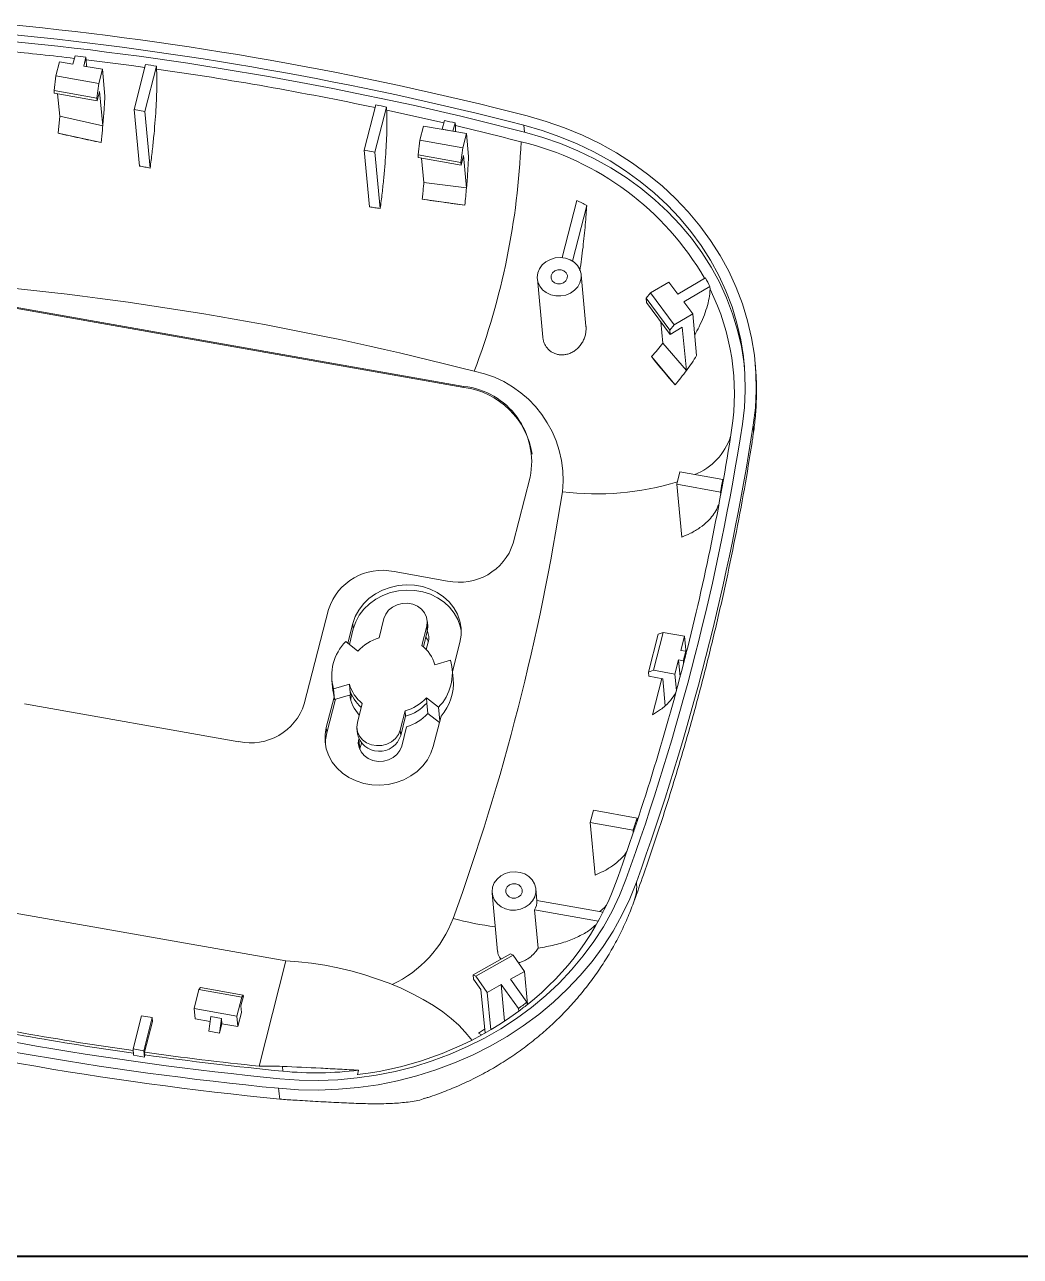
# Model space of a CAD drawing. Header units: inches. Extents: x 510 to 1495, y 1000 to 1318.
# Drawn here: x 812.8 to 858.2, y 1068.3 to 1124.3 of the extents above; entities that cross this region are included whole.
import ezdxf

# ---------------------------------------------------------------- set-up
doc = ezdxf.new("R2010")
doc.units = ezdxf.units.IN
doc.layers.add('粗实线', color=7, linetype='Continuous', lineweight=30)

msp = doc.modelspace()

# ---------------------------------------------------------------- linework, layer by layer
at = {"color": 7, "linetype": 'Continuous', "lineweight": 15}
for p, q in [((815.144, 1122.908), (815.048, 1122.531)), ((814.439, 1122.639), (814.274, 1121.994)), ((815.048, 1122.531), (814.439, 1122.639)), ((815.535, 1122.445), (815.638, 1122.849)), ((816.388, 1122.295), (815.535, 1122.445)), ((815.65, 1122.729), (815.638, 1122.849)), ((815.656, 1122.424), (815.65, 1122.729)), ((818.352, 1122.51), (817.83, 1120.467)), ((818.317, 1120.381), (818.844, 1122.441)), ((814.186, 1121.323), (814.274, 1121.994)), ((814.274, 1121.994), (816.223, 1121.649)), ((816.223, 1121.649), (816.388, 1122.295)), ((816.502, 1121.079), (816.388, 1122.295)), ((816.135, 1120.979), (814.186, 1121.323)), ((814.198, 1121.203), (814.186, 1121.323)), ((816.223, 1121.649), (816.135, 1120.979)), ((816.256, 1121.289), (816.146, 1120.859)), ((816.403, 1119.726), (816.256, 1121.289)), ((816.146, 1120.859), (814.198, 1121.203)), ((814.35, 1121.176), (814.445, 1120.166)), ((816.146, 1120.859), (816.135, 1120.979)), ((828.305, 1118.617), (828.832, 1120.677)), ((814.445, 1120.166), (814.368, 1119.383)), ((816.403, 1119.726), (814.447, 1120.165)), ((817.83, 1120.467), (818.317, 1120.381)), ((818.071, 1117.894), (817.83, 1120.467)), ((818.559, 1117.798), (818.317, 1120.381)), ((829.315, 1120.575), (828.792, 1118.531)), ((816.403, 1119.726), (816.403, 1119.726)), ((830.839, 1119.069), (831.004, 1119.714)), ((831.004, 1119.714), (832.953, 1119.37)), ((831.857, 1119.564), (831.96, 1119.968)), ((832.344, 1119.477), (831.857, 1119.564)), ((832.441, 1119.855), (832.344, 1119.477)), ((832.452, 1119.735), (832.441, 1119.855)), ((832.458, 1119.457), (832.452, 1119.735)), ((835.6, 1119.437), (835.571, 1119.749)), ((816.324, 1118.962), (814.368, 1119.383)), ((830.752, 1118.399), (830.839, 1119.069)), ((830.839, 1119.069), (832.788, 1118.725)), ((832.953, 1119.37), (832.788, 1118.725)), ((833.052, 1118.32), (832.953, 1119.37)), ((828.792, 1118.531), (828.305, 1118.617)), ((828.547, 1116.035), (828.305, 1118.617)), ((829.034, 1115.958), (828.792, 1118.531)), ((832.788, 1118.725), (832.701, 1118.055)), ((832.701, 1118.055), (830.752, 1118.399)), ((830.763, 1118.279), (830.752, 1118.399)), ((830.763, 1118.279), (832.712, 1117.935)), ((831.02, 1117.145), (830.916, 1118.252)), ((832.712, 1117.935), (832.701, 1118.055)), ((832.712, 1117.935), (832.822, 1118.365)), ((832.822, 1118.365), (832.96, 1116.897)), ((831.02, 1117.145), (831.02, 1117.145)), ((831.02, 1117.145), (832.958, 1116.897)), ((832.958, 1116.897), (832.96, 1116.897)), ((830.941, 1116.382), (832.883, 1116.114)), ((837.318, 1113.724), (837.983, 1116.324)), ((838.433, 1116.095), (837.786, 1113.564)), ((838.397, 1110.601), (838.177, 1112.946)), ((842.579, 1112.068), (843.833, 1112.805)), ((836.186, 1112.759), (836.435, 1110.102)), ((841.334, 1112.118), (842.173, 1112.611)), ((842.173, 1112.611), (842.579, 1112.068)), ((844.038, 1112.404), (842.85, 1111.705)), ((844.049, 1112.284), (844.038, 1112.404)), ((841.135, 1111.874), (841.334, 1112.118)), ((842.219, 1110.424), (841.135, 1111.874)), ((841.153, 1111.682), (841.135, 1111.874)), ((841.334, 1112.118), (842.417, 1110.668)), ((842.85, 1111.705), (843.257, 1111.161)), ((832.839, 1107.864), (811.401, 1111.649)), ((832.843, 1107.816), (811.405, 1111.601)), ((841.153, 1111.682), (842.237, 1110.232)), ((843.257, 1111.161), (842.417, 1110.668)), ((843.434, 1109.268), (843.257, 1111.161)), ((841.902, 1109.836), (841.811, 1110.801)), ((842.417, 1110.668), (842.219, 1110.424)), ((842.237, 1110.232), (842.219, 1110.424)), ((842.237, 1110.232), (842.782, 1110.553)), ((842.782, 1110.553), (842.967, 1108.584)), ((841.902, 1109.836), (841.902, 1109.836)), ((841.902, 1109.836), (842.967, 1108.584)), ((841.384, 1109.218), (842.452, 1107.934)), ((832.843, 1107.816), (832.839, 1107.864)), ((842.53, 1103.408), (842.673, 1103.967)), ((842.673, 1103.967), (844.621, 1103.623)), ((835.086, 1100.725), (835.856, 1103.736)), ((842.756, 1100.997), (842.53, 1103.408)), ((844.52, 1103.056), (842.53, 1103.408)), ((844.633, 1103.503), (844.621, 1103.623)), ((844.531, 1102.936), (844.52, 1103.056)), ((829.664, 1099.435), (832.1, 1099.005)), ((825.577, 1093.414), (826.678, 1097.715)), ((828.978, 1096.416), (829.202, 1097.292)), ((831.195, 1096.973), (831.172, 1097.213)), ((827.557, 1096.174), (827.786, 1097.069)), ((827.627, 1096.119), (827.808, 1096.829)), ((827.808, 1096.829), (827.786, 1097.069)), ((831.151, 1096.947), (830.927, 1096.072)), ((831.174, 1096.707), (830.996, 1096.014)), ((831.174, 1096.707), (831.151, 1096.947)), ((841.239, 1094.864), (841.679, 1096.585)), ((841.912, 1096.662), (841.472, 1094.941)), ((841.679, 1096.585), (841.912, 1096.662)), ((841.912, 1096.662), (842.886, 1096.49)), ((828.012, 1095.816), (827.46, 1096.251)), ((831.219, 1096.227), (831.131, 1095.884)), ((832.658, 1096.209), (832.321, 1094.891)), ((842.886, 1096.49), (842.721, 1095.844)), ((842.958, 1095.727), (842.886, 1096.49)), ((842.721, 1095.844), (842.939, 1095.806)), ((842.951, 1095.686), (842.939, 1095.806)), ((842.95, 1095.695), (842.958, 1095.727)), ((831.517, 1095.197), (832.234, 1095.408)), ((832.355, 1094.531), (832.31, 1095.011)), ((841.472, 1094.941), (841.239, 1094.864)), ((842.446, 1094.769), (841.472, 1094.941)), ((842.611, 1095.414), (842.446, 1094.769)), ((842.829, 1095.376), (842.611, 1095.414)), ((842.611, 1095.414), (842.683, 1094.651)), ((842.841, 1095.256), (842.829, 1095.376)), ((826.834, 1094.497), (826.879, 1094.017)), ((826.91, 1094.1), (827.627, 1094.311)), ((827.627, 1094.311), (827.649, 1094.071)), ((841.257, 1094.672), (841.239, 1094.864)), ((841.257, 1094.672), (841.891, 1094.56)), ((841.422, 1092.917), (841.845, 1094.569)), ((841.891, 1094.56), (842.006, 1093.328)), ((842.516, 1094.027), (842.446, 1094.769)), ((826.91, 1094.1), (826.955, 1093.62)), ((826.955, 1093.62), (827.672, 1093.831)), ((827.649, 1094.071), (827.672, 1093.831)), ((812.847, 1093.414), (822.591, 1091.693)), ((826.575, 1092.339), (826.929, 1093.719)), ((826.598, 1092.099), (826.99, 1093.63)), ((827.992, 1092.561), (828.216, 1093.436)), ((831.684, 1093.257), (831.132, 1093.692)), ((831.132, 1093.692), (831.154, 1093.452)), ((831.154, 1093.452), (831.199, 1092.972)), ((831.684, 1093.257), (831.742, 1092.63)), ((830.165, 1093.092), (829.941, 1092.217)), ((830.188, 1092.852), (829.964, 1091.977)), ((830.188, 1092.852), (830.165, 1093.092)), ((831.724, 1092.559), (831.199, 1092.972)), ((831.801, 1092.858), (831.448, 1091.478)), ((826.598, 1092.099), (826.575, 1092.339)), ((827.971, 1092.295), (827.993, 1092.055)), ((829.964, 1091.977), (829.941, 1092.217)), ((830.233, 1092.372), (830.009, 1091.496)), ((828.173, 1091.626), (828.105, 1091.36)), ((828.105, 1091.36), (828.099, 1091.339)), ((838.591, 1088.011), (838.734, 1088.57)), ((838.734, 1088.57), (840.724, 1088.218)), ((840.735, 1088.098), (840.724, 1088.218)), ((838.815, 1085.623), (838.591, 1088.011)), ((840.54, 1087.667), (838.591, 1088.011)), ((840.551, 1087.547), (840.54, 1087.667)), ((803.507, 1085.462), (824.742, 1081.713)), ((834.127, 1084.804), (834.377, 1082.138)), ((836.167, 1084.465), (836.118, 1084.991)), ((836.166, 1084.466), (839.181, 1083.933)), ((836.056, 1084.036), (836.219, 1082.294)), ((838.963, 1083.522), (836.056, 1084.036)), ((833.257, 1081.08), (834.957, 1082.039)), ((835.077, 1081.975), (833.377, 1081.017)), ((834.957, 1082.039), (835.077, 1081.975)), ((835.602, 1081.24), (835.077, 1081.975)), ((824.742, 1081.713), (823.516, 1076.923)), ((833.275, 1080.888), (833.257, 1081.08)), ((833.377, 1081.017), (833.257, 1081.08)), ((833.617, 1080.411), (833.275, 1080.888)), ((833.377, 1081.017), (833.902, 1080.282)), ((834.965, 1080.881), (835.602, 1081.24)), ((835.708, 1079.841), (834.965, 1080.881)), ((835.743, 1079.74), (835.602, 1081.24)), ((820.562, 1079.551), (820.782, 1080.412)), ((820.782, 1080.412), (820.849, 1080.507)), ((822.731, 1080.068), (820.782, 1080.412)), ((820.849, 1080.507), (822.798, 1080.163)), ((833.803, 1078.426), (833.617, 1080.411)), ((833.902, 1080.282), (834.54, 1080.641)), ((834.54, 1080.641), (834.696, 1078.974)), ((834.54, 1080.641), (835.324, 1079.544)), ((822.731, 1080.068), (822.511, 1079.207)), ((822.693, 1079.672), (822.803, 1080.103)), ((822.798, 1080.163), (822.731, 1080.068)), ((822.798, 1080.163), (822.803, 1080.103)), ((834.062, 1078.576), (833.902, 1080.282)), ((835.719, 1079.721), (835.708, 1079.841)), ((817.782, 1077.713), (818.167, 1079.218)), ((818.167, 1079.218), (818.654, 1079.132)), ((820.562, 1079.551), (820.607, 1079.071)), ((822.511, 1079.207), (820.562, 1079.551)), ((821.228, 1078.512), (821.316, 1079.182)), ((821.316, 1079.182), (821.803, 1079.096)), ((822.511, 1079.207), (822.556, 1078.727)), ((822.721, 1079.372), (822.556, 1078.727)), ((822.721, 1079.372), (822.693, 1079.672)), ((835.335, 1079.424), (835.324, 1079.544)), ((818.654, 1079.132), (818.269, 1077.627)), ((818.67, 1078.964), (818.31, 1077.557)), ((818.654, 1079.132), (818.67, 1078.964)), ((821.286, 1078.952), (820.607, 1079.071)), ((821.803, 1079.096), (821.715, 1078.426)), ((821.825, 1078.856), (821.715, 1078.426)), ((821.803, 1079.096), (821.825, 1078.856)), ((822.556, 1078.727), (821.825, 1078.856)), ((833.507, 1078.424), (833.786, 1078.61)), ((821.715, 1078.426), (821.228, 1078.512)), ((833.635, 1078.35), (833.507, 1078.424)), ((818.269, 1077.627), (817.782, 1077.713)), ((817.782, 1077.713), (817.809, 1077.425)), ((818.269, 1077.627), (818.296, 1077.339)), ((818.322, 1077.437), (818.31, 1077.557)), ((818.296, 1077.339), (817.809, 1077.425)), ((818.322, 1077.437), (818.296, 1077.339)), ((824.599, 1076.694), (824.579, 1076.914)), ((828.046, 1076.741), (827.994, 1076.537))]:
    msp.add_line(p, q, dxfattribs=at)
at = {"color": 8, "linetype": 'Continuous', "lineweight": 15}
msp.add_line((828.064, 1091.798), (828.105, 1091.36), dxfattribs=at)
at = {"color": 7, "linetype": 'Continuous', "lineweight": 15, "flags": 128}
for points in [[(815.65, 1122.729), (817.713, 1122.465), (818.32, 1122.382)], [(829.329, 1120.439), (829.958, 1120.303), (831.932, 1119.857)], [(846.013, 1106.091), (846.108, 1106.888), (846.148, 1107.686), (846.133, 1108.485), (846.062, 1109.28), (845.937, 1110.068), (845.757, 1110.847), (845.523, 1111.614), (845.237, 1112.366), (844.898, 1113.1), (844.509, 1113.813), (844.071, 1114.504), (843.585, 1115.169), (843.054, 1115.805), (842.478, 1116.411), (841.861, 1116.985), (841.204, 1117.524), (840.51, 1118.025), (839.782, 1118.489), (839.022, 1118.911), (838.234, 1119.292), (837.419, 1119.63), (836.581, 1119.923), (835.723, 1120.17)], [(845.518, 1106.14), (845.61, 1106.909), (845.648, 1107.682), (845.634, 1108.453), (845.566, 1109.222), (845.444, 1109.984), (845.271, 1110.737), (845.045, 1111.478), (844.768, 1112.205), (844.441, 1112.914), (844.064, 1113.604), (843.641, 1114.272), (843.171, 1114.914), (842.657, 1115.53), (842.101, 1116.116), (841.504, 1116.67), (840.87, 1117.191), (840.199, 1117.676), (839.495, 1118.124), (838.761, 1118.532), (837.998, 1118.901), (837.21, 1119.227), (836.4, 1119.51), (835.571, 1119.749)], [(845.615, 1108.739), (845.595, 1108.91), (845.474, 1109.672), (845.3, 1110.425), (845.074, 1111.166), (844.797, 1111.893), (844.47, 1112.602), (844.094, 1113.292), (843.67, 1113.96), (843.2, 1114.602), (842.686, 1115.218), (842.13, 1115.804), (841.534, 1116.358), (840.899, 1116.879), (840.228, 1117.364), (839.524, 1117.812), (838.79, 1118.22), (838.027, 1118.589), (837.24, 1118.915), (836.429, 1119.198), (835.6, 1119.437)], [(836.207, 1113.025), (836.284, 1113.218), (836.409, 1113.392), (836.576, 1113.537), (836.776, 1113.645), (836.997, 1113.711), (837.229, 1113.73), (837.458, 1113.701), (837.672, 1113.627), (837.859, 1113.512), (838.01, 1113.36), (838.116, 1113.182), (838.172, 1112.985), (838.175, 1112.782), (838.124, 1112.582), (838.022, 1112.397), (837.875, 1112.236), (837.69, 1112.109), (837.478, 1112.022), (837.25, 1111.979), (837.018, 1111.984), (836.795, 1112.035), (836.593, 1112.131), (836.423, 1112.265), (836.293, 1112.432), (836.212, 1112.62), (836.182, 1112.822), (836.207, 1113.025)], [(836.816, 1112.917), (836.875, 1113.036), (836.981, 1113.126), (837.118, 1113.175), (837.264, 1113.175), (837.397, 1113.126), (837.498, 1113.035), (837.551, 1112.916), (837.547, 1112.788), (837.487, 1112.67), (837.381, 1112.579), (837.245, 1112.53), (837.099, 1112.53), (836.965, 1112.579), (836.865, 1112.67), (836.812, 1112.789), (836.816, 1112.917)], [(827.786, 1097.069), (827.895, 1097.385), (828.056, 1097.684), (828.266, 1097.96), (828.519, 1098.206), (828.81, 1098.417), (829.133, 1098.589), (829.48, 1098.717), (829.844, 1098.798), (830.216, 1098.832), (830.588, 1098.816), (830.952, 1098.752), (831.3, 1098.64), (831.624, 1098.484), (831.916, 1098.287), (832.171, 1098.052), (832.382, 1097.787), (832.545, 1097.495), (832.655, 1097.185), (832.712, 1096.862), (832.713, 1096.535), (832.658, 1096.209)], [(827.808, 1096.829), (827.917, 1097.145), (828.079, 1097.444), (828.288, 1097.72), (828.541, 1097.966), (828.833, 1098.177), (829.156, 1098.349), (829.503, 1098.477), (829.866, 1098.558), (830.239, 1098.592), (830.611, 1098.576), (830.975, 1098.512), (831.323, 1098.4), (831.646, 1098.244), (831.939, 1098.047), (832.193, 1097.812), (832.404, 1097.547), (832.567, 1097.255), (832.678, 1096.945), (832.718, 1096.753)], [(829.202, 1097.292), (829.283, 1097.492), (829.416, 1097.672), (829.593, 1097.819), (829.804, 1097.925), (830.037, 1097.985), (830.278, 1097.994), (830.513, 1097.953), (830.728, 1097.863), (830.911, 1097.73), (831.052, 1097.561), (831.142, 1097.367), (831.176, 1097.158), (831.151, 1096.947)], [(831.195, 1096.973), (831.198, 1096.918), (831.174, 1096.707)], [(831.224, 1096.249), (831.165, 1096.361), (831.106, 1096.442)], [(826.879, 1094.017), (826.883, 1093.973), (826.929, 1093.719)], [(827.689, 1093.609), (827.706, 1093.758), (827.725, 1093.854)], [(831.448, 1091.478), (831.339, 1091.163), (831.177, 1090.864), (830.968, 1090.588), (830.715, 1090.342), (830.423, 1090.131), (830.1, 1089.959), (829.753, 1089.831), (829.39, 1089.75), (829.017, 1089.716), (828.645, 1089.732), (828.281, 1089.796), (827.933, 1089.908), (827.61, 1090.064), (827.317, 1090.261), (827.063, 1090.495), (826.852, 1090.761), (826.689, 1091.052), (826.578, 1091.363), (826.522, 1091.686), (826.521, 1092.013), (826.575, 1092.339)], [(826.538, 1091.555), (826.543, 1091.773), (826.598, 1092.099)], [(829.941, 1092.217), (829.86, 1092.016), (829.727, 1091.837), (829.55, 1091.689), (829.339, 1091.583), (829.106, 1091.523), (828.866, 1091.514), (828.631, 1091.555), (828.415, 1091.645), (828.232, 1091.778), (828.091, 1091.947), (828.001, 1092.141), (827.968, 1092.35), (827.992, 1092.561)], [(830.009, 1091.496), (829.928, 1091.296), (829.795, 1091.116), (829.618, 1090.969), (829.407, 1090.863), (829.174, 1090.803), (828.933, 1090.794), (828.698, 1090.835), (828.483, 1090.925), (828.299, 1091.058), (828.159, 1091.227), (828.069, 1091.421), (828.035, 1091.63), (828.054, 1091.819)], [(824.469, 1076.353), (825.344, 1076.291), (826.223, 1076.276), (827.102, 1076.308), (827.979, 1076.387), (828.85, 1076.512), (829.712, 1076.683), (830.562, 1076.9), (831.397, 1077.161), (832.214, 1077.466), (833.009, 1077.813), (833.78, 1078.202), (834.523, 1078.63), (835.237, 1079.097), (835.918, 1079.6), (836.565, 1080.138), (837.173, 1080.708), (837.743, 1081.309), (838.27, 1081.939), (838.754, 1082.594), (839.192, 1083.273), (839.583, 1083.973), (839.926, 1084.691), (840.219, 1085.426)], [(834.148, 1085.069), (834.225, 1085.263), (834.35, 1085.437), (834.517, 1085.582), (834.717, 1085.69), (834.938, 1085.755), (835.17, 1085.774), (835.399, 1085.746), (835.613, 1085.672), (835.8, 1085.556), (835.951, 1085.405), (836.057, 1085.226), (836.113, 1085.03), (836.116, 1084.826), (836.065, 1084.627), (835.963, 1084.442), (835.816, 1084.281), (835.631, 1084.154), (835.419, 1084.066), (835.191, 1084.024), (834.959, 1084.029), (834.736, 1084.08), (834.534, 1084.176), (834.364, 1084.31), (834.234, 1084.476), (834.153, 1084.665), (834.123, 1084.866), (834.148, 1085.069)], [(824.402, 1075.917), (825.307, 1075.853), (826.216, 1075.837), (827.126, 1075.87), (828.033, 1075.952), (828.934, 1076.082), (829.826, 1076.259), (830.705, 1076.483), (831.569, 1076.753), (832.413, 1077.069), (833.236, 1077.428), (834.033, 1077.83), (834.803, 1078.273), (835.541, 1078.756), (836.246, 1079.276), (836.914, 1079.833), (837.544, 1080.423), (838.133, 1081.044), (838.679, 1081.695), (839.179, 1082.373), (839.632, 1083.075), (840.037, 1083.8), (840.392, 1084.543), (840.695, 1085.303)], [(834.757, 1084.962), (834.816, 1085.08), (834.922, 1085.171), (835.059, 1085.22), (835.205, 1085.22), (835.338, 1085.171), (835.439, 1085.08), (835.491, 1084.961), (835.488, 1084.833), (835.428, 1084.714), (835.322, 1084.624), (835.186, 1084.575), (835.04, 1084.575), (834.906, 1084.624), (834.806, 1084.715), (834.753, 1084.834), (834.757, 1084.962)], [(833.203, 1078.104), (833.16, 1078.164), (832.906, 1078.477), (832.606, 1078.787), (832.261, 1079.093), (831.875, 1079.391), (831.45, 1079.679), (830.99, 1079.956), (830.498, 1080.219), (829.978, 1080.467), (829.434, 1080.696), (828.87, 1080.906), (828.291, 1081.094), (827.7, 1081.26), (827.103, 1081.403), (826.504, 1081.52), (825.908, 1081.611), (825.319, 1081.675), (824.742, 1081.713)]]:
    msp.add_lwpolyline(points, dxfattribs=at)
at = {"color": 8, "linetype": 'Continuous', "lineweight": 15, "flags": 128}
for points in [[(846.013, 1106.091), (846.018, 1105.765), (845.998, 1105.58)], [(839.026, 1083.961), (839.245, 1084.153), (839.338, 1084.254)]]:
    msp.add_lwpolyline(points, dxfattribs=at)
at = {"color": 7, "linetype": 'Continuous', "lineweight": 15}
for centre, radius, start, end in [((797.307, 971.353), 153.696, 75.52568, 84.4499), ((797.282, 971.401), 153.21, 75.52763, 84.44795), ((797.311, 971.089), 153.21, 75.52763, 84.44795), ((797.027, 969.094), 154.76, 83.28808, 84.4244), ((797.053, 969.538), 154.433, 83.08792, 83.27255), ((797.134, 970.154), 153.827, 81.88667, 82.07155), ((797.32, 971.179), 152.654, 78.09932, 81.89081), ((797.558, 972.534), 151.409, 77.8925, 78.07935), ((797.739, 973.35), 150.558, 76.67428, 76.86206), ((797.863, 973.701), 150.074, 75.49945, 76.67481), ((802.2, 1120.34), 33.268, 339.249, 357.6813), ((832.413, 1106.206), 13.142, 30.0218, 76.6817), ((832.104, 1104.204), 13.471, 61.9731, 64.1234), ((833.916, 1107.471), 11.26, 25.9813, 28.2742), ((797.416, 969.494), 143.617, 75.52673, 84.44885), ((834.349, 1107.527), 10.804, 351.2209, 26.1237), ((832.324, 1103.621), 5.03, 353.6225, 78.7016), ((832.467, 1104.426), 3.459, 348.4948, 83.8293), ((832.376, 1104.24), 3.607, 8.5112, 82.5531), ((736.093, 1123.097), 110.731, 340.11034, 351.19081), ((736.193, 1123.11), 111.131, 340.11034, 351.19081), ((737.164, 1122.538), 109.141, 345.7571, 351.21973), ((737.636, 1122.574), 108.651, 349.65148, 349.95495), ((737.648, 1122.454), 108.651, 349.65148, 349.95495), ((734.703, 1118.968), 103.844, 340.11173, 351.18942), ((832.64, 1101.52), 2.572, 257.8845, 342.0066), ((829.124, 1096.92), 2.572, 77.8845, 162.0066), ((830.47, 1096.42), 0.773, 345.5351, 23.5339), ((829.057, 1094.696), 2.229, 135.7863, 195.5149), ((829.552, 1094.413), 2.084, 105.9803, 137.6634), ((829.905, 1094.747), 1.673, 15.609, 52.3503), ((736.043, 1122.923), 110.282, 345.53525, 345.76589), ((736.054, 1122.803), 110.282, 345.53525, 345.76589), ((830.086, 1094.812), 2.229, 315.7863, 15.5149), ((734.771, 1123.155), 111.613, 340.14306, 345.5247), ((829.238, 1094.761), 1.673, 195.609, 232.3503), ((830.1, 1094.35), 2.262, 318.7586, 4.5905), ((829.252, 1094.517), 1.664, 195.5561, 229.4062), ((829.25, 1094.01), 1.61, 186.6166, 223.4024), ((823.131, 1094.208), 2.572, 257.8845, 342.0066), ((829, 1094.218), 2.131, 193.563, 196.3028), ((829.591, 1095.095), 2.084, 285.9803, 317.6634), ((829.614, 1094.855), 2.084, 285.9803, 317.6634), ((829.659, 1094.375), 2.084, 285.9803, 317.6634), ((828.989, 1092.272), 1.019, 192.296, 343.1343), ((734.146, 1123.483), 112.261, 341.39455, 341.69147), ((734.157, 1123.363), 112.261, 341.39455, 341.69147), ((827.925, 1089.637), 12.612, 308.1667, 339.6114), ((835.364, 1084.442), 0.802, 329.59, 1.7111), ((839.292, 1228.844), 153.21, 255.52763, 264.44795), ((839.279, 1228.958), 153.763, 255.52763, 264.44795), ((826.904, 1090.829), 14.079, 306.7267, 308.7023), ((839.332, 1228.39), 153.683, 255.52763, 264.44795), ((839.307, 1228.508), 152.404, 258.08092, 261.88366), ((839.318, 1228.388), 152.404, 258.08092, 261.88366), ((826.238, 1091.78), 15.343, 276.572, 306.3638), ((826.916, 1090.709), 14.079, 306.7267, 308.7023), ((839.556, 1230.2), 154.114, 262.07621, 264.02606), ((839.58, 1230.178), 154.213, 262.07667, 264.42552), ((826.113, 1092.255), 15.634, 264.4457, 277.1045), ((831.234, 1076.529), 6.859, 185.1201, 189.2371), ((826.097, 1092.166), 16.818, 264.4253, 266.7191)]:
    msp.add_arc(centre, radius, start, end, dxfattribs=at)
at = {"color": 8, "linetype": 'Continuous', "lineweight": 15}
for centre, radius, start, end in [((842.306, 1106.46), 2.814, 291.8014, 341.8704), ((838.856, 1115.783), 12.813, 263.1249, 286.7897), ((838.754, 1085.099), 1.951, 340.5215, 5.9951), ((827.194, 1085.621), 5.526, 295.5933, 339.0155), ((836.354, 1098.965), 15.837, 255.37, 262.4408)]:
    msp.add_arc(centre, radius, start, end, dxfattribs=at)
at = {"color": 7, "linetype": 'Continuous', "lineweight": 15}
for points, knots in [([(818.559, 1117.798), (818.591, 1118.037), (818.62, 1118.273), (818.673, 1118.737), (818.698, 1118.966), (818.764, 1119.633), (818.798, 1120.052), (818.835, 1120.644), (818.844, 1120.834), (818.858, 1121.203), (818.863, 1121.38), (818.868, 1121.881), (818.861, 1122.179), (818.844, 1122.441)], [0, 0, 0, 0, 0.125, 0.125, 0.25, 0.25, 0.5, 0.5, 0.625, 0.625, 0.75, 0.75, 1, 1, 1, 1]), ([(816.403, 1119.726), (816.426, 1119.966), (816.445, 1120.2), (816.478, 1120.651), (816.491, 1120.869), (816.502, 1121.079)], [0, 0, 0, 0, 0.5, 0.5, 1, 1, 1, 1]), ([(829.315, 1120.575), (829.324, 1120.444), (829.33, 1120.303), (829.336, 1120.004), (829.337, 1119.847), (829.332, 1119.351), (829.318, 1118.989), (829.282, 1118.396), (829.268, 1118.191), (829.234, 1117.771), (829.214, 1117.555), (829.17, 1117.113), (829.146, 1116.885), (829.093, 1116.426), (829.064, 1116.193), (829.034, 1115.958)], [0, 0, 0, 0, 0.125, 0.125, 0.25, 0.25, 0.5, 0.5, 0.625, 0.625, 0.75, 0.75, 0.875, 0.875, 1, 1, 1, 1]), ([(816.384, 1119.53), (816.388, 1119.563), (816.394, 1119.629), (816.4, 1119.693), (816.403, 1119.726)], [0, 0, 0, 0, 0.499961, 1, 1, 1, 1]), ([(814.368, 1119.383), (814.53, 1119.347), (814.772, 1119.294), (815.015, 1119.242), (815.177, 1119.207), (815.257, 1119.189), (815.668, 1119.101), (815.996, 1119.031), (816.324, 1118.962)], [0, 0, 0, 0, 0.25, 0.375, 0.375, 0.5, 0.5, 1, 1, 1, 1]), ([(816.384, 1119.53), (816.384, 1119.53), (816.384, 1119.53), (816.366, 1119.345), (816.346, 1119.155), (816.324, 1118.962)], [0.2616944, 0.2616944, 0.2616944, 0.2616944, 0.2617132, 0.2617132, 1, 1, 1, 1]), ([(818.071, 1117.894), (818.152, 1117.878), (818.232, 1117.862), (818.396, 1117.83), (818.478, 1117.814), (818.559, 1117.798)], [0, 0, 0, 0, 0.5, 0.5, 1, 1, 1, 1]), ([(833.052, 1118.32), (833.044, 1118.104), (833.032, 1117.877), (833.001, 1117.399), (832.982, 1117.152), (832.96, 1116.897)], [0, 0, 0, 0, 0.5, 0.5, 1, 1, 1, 1]), ([(831.001, 1116.95), (830.997, 1116.904), (830.987, 1116.811), (830.973, 1116.669), (830.957, 1116.527), (830.947, 1116.43), (830.941, 1116.382)], [0, 0, 0, 0, 0.248788, 0.498384, 0.748788, 1, 1, 1, 1]), ([(831.001, 1116.95), (831.004, 1116.983), (831.011, 1117.048), (831.017, 1117.113), (831.02, 1117.145)], [0, 0, 0, 0, 0.499961, 1, 1, 1, 1]), ([(832.958, 1116.897), (832.946, 1116.77), (832.934, 1116.642), (832.91, 1116.381), (832.897, 1116.248), (832.883, 1116.114)], [0, 0, 0, 0, 0.5, 0.5, 1, 1, 1, 1]), ([(832.883, 1116.114), (832.723, 1116.136), (832.482, 1116.168), (832.241, 1116.2), (832.081, 1116.222), (832.001, 1116.233), (831.593, 1116.289), (831.267, 1116.335), (830.941, 1116.382)], [0, 0, 0, 0, 0.25, 0.375, 0.375, 0.5, 0.5, 1, 1, 1, 1]), ([(829.034, 1115.958), (828.953, 1115.971), (828.873, 1115.983), (828.71, 1116.009), (828.629, 1116.022), (828.547, 1116.035)], [0, 0, 0, 0, 0.5, 0.5, 1, 1, 1, 1]), ([(838.433, 1116.095), (838.425, 1115.962), (838.396, 1115.528), (838.322, 1114.723), (838.225, 1113.853), (838.146, 1113.3), (838.12, 1113.118)], [0, 0, 0, 0, 0.149591, 0.486947, 0.831374, 1, 1, 1, 1]), ([(843.347, 1110.2), (843.417, 1110.327), (843.569, 1110.604), (843.752, 1111.017), (843.906, 1111.451), (844.014, 1111.879), (844.038, 1112.149), (844.049, 1112.284)], [0, 0, 0, 0, 0.1661822, 0.3634869, 0.5622427, 0.7801373, 1, 1, 1, 1]), ([(838.395, 1110.601), (838.397, 1110.589), (838.407, 1110.521), (838.401, 1110.391), (838.374, 1110.211), (838.316, 1110.029), (838.227, 1109.851), (838.109, 1109.684), (837.965, 1109.541), (837.799, 1109.426), (837.624, 1109.347), (837.443, 1109.303), (837.269, 1109.293), (837.101, 1109.315), (836.95, 1109.364), (836.812, 1109.439), (836.712, 1109.521), (836.639, 1109.599), (836.575, 1109.683), (836.51, 1109.8), (836.456, 1109.947), (836.442, 1110.052), (836.436, 1110.102)], [0, 0, 0, 0, 0.010551, 0.063543, 0.117781, 0.176669, 0.237105, 0.298819, 0.362425, 0.422193, 0.483993, 0.539069, 0.596014, 0.646916, 0.699442, 0.747999, 0.798012, 0.824443, 0.851099, 0.900903, 0.952205, 1, 1, 1, 1]), ([(845.998, 1105.58), (846.031, 1105.819), (846.101, 1106.321), (846.154, 1107.092), (846.163, 1107.888), (846.142, 1108.507), (846.103, 1108.858), (846.093, 1108.945)], [0, 0, 0, 0, 0.214147, 0.45039, 0.68626, 0.921772, 1, 1, 1, 1]), ([(840.594, 1084.448), (840.734, 1084.842), (841.131, 1085.953), (841.751, 1087.793), (842.438, 1089.969), (843.08, 1092.155), (843.677, 1094.35), (844.229, 1096.553), (844.736, 1098.764), (845.197, 1100.982), (845.606, 1103.166), (845.862, 1104.7), (845.985, 1105.492), (845.998, 1105.58)], [0, 0, 0, 0, 0.056984, 0.161106, 0.265209, 0.369286, 0.473337, 0.577364, 0.681366, 0.785345, 0.889302, 0.987738, 1, 1, 1, 1]), ([(844.423, 1102.463), (844.4, 1102.398), (844.339, 1102.233), (844.179, 1101.985), (843.933, 1101.703), (843.598, 1101.428), (843.197, 1101.185), (842.891, 1101.055), (842.756, 1100.997)], [0, 0, 0, 0, 0.106128, 0.270798, 0.435468, 0.636008, 0.838759, 1, 1, 1, 1]), ([(842.006, 1093.328), (842.12, 1093.43), (842.219, 1093.538), (842.39, 1093.764), (842.461, 1093.882), (842.518, 1094.006)], [0, 0, 0, 0, 0.5, 0.5, 1, 1, 1, 1]), ([(841.422, 1092.917), (841.555, 1092.99), (841.678, 1093.069), (841.79, 1093.152), (841.79, 1093.152), (841.79, 1093.152), (841.79, 1093.152), (841.79, 1093.152)], [0, 0, 0, 0, 0.5928954, 0.5928954, 0.5933779, 0.5933779, 0.5933942, 0.5933942, 0.5933942, 0.5933942]), ([(840.249, 1086.691), (840.231, 1086.661), (840.157, 1086.537), (839.953, 1086.318), (839.623, 1086.042), (839.232, 1085.805), (838.939, 1085.677), (838.815, 1085.623)], [0, 0, 0, 0, 0.067404, 0.281734, 0.542557, 0.806252, 1, 1, 1, 1]), ([(831.062, 1075.458), (831.111, 1075.473), (831.431, 1075.567), (832.006, 1075.783), (832.784, 1076.108), (833.541, 1076.477), (834.276, 1076.886), (834.986, 1077.333), (835.669, 1077.818), (836.322, 1078.339), (836.943, 1078.893), (837.53, 1079.48), (838.082, 1080.097), (838.596, 1080.742), (839.07, 1081.413), (839.504, 1082.107), (839.897, 1082.823), (840.238, 1083.542), (840.462, 1084.088), (840.571, 1084.387), (840.594, 1084.448)], [0, 0, 0, 0, 0.0113297, 0.0730956, 0.1348489, 0.1965734, 0.2582522, 0.3198677, 0.3814024, 0.4428389, 0.5041607, 0.5653524, 0.6264004, 0.687293, 0.7480212, 0.8085784, 0.8689608, 0.9291675, 0.9854997, 1, 1, 1, 1]), ([(838.846, 1083.362), (838.788, 1083.307), (838.611, 1083.135), (838.209, 1082.891), (837.643, 1082.636), (836.982, 1082.429), (836.475, 1082.339), (836.219, 1082.294)], [0, 0, 0, 0, 0.105979, 0.325518, 0.548204, 0.772447, 1, 1, 1, 1]), ([(834.532, 1081.799), (834.518, 1081.812), (834.477, 1081.853), (834.427, 1081.941), (834.388, 1082.043), (834.382, 1082.113), (834.38, 1082.138)], [0, 0, 0, 0, 0.14985, 0.474625, 0.808405, 1, 1, 1, 1]), ([(836.219, 1082.294), (836.201, 1082.263), (836.163, 1082.2), (836.059, 1082.065), (835.921, 1081.931), (835.755, 1081.813), (835.613, 1081.732), (835.468, 1081.668), (835.37, 1081.642), (835.324, 1081.63)], [0, 0, 0, 0, 0.097623, 0.197007, 0.444445, 0.578477, 0.715553, 0.867582, 1, 1, 1, 1]), ([(824.579, 1076.914), (825.158, 1076.888), (825.739, 1076.86), (826.614, 1076.817), (826.908, 1076.802), (827.484, 1076.772), (827.767, 1076.757), (828.046, 1076.741)], [0, 0, 0, 0, 0.5, 0.5, 0.75, 0.75, 1, 1, 1, 1]), ([(825.135, 1075.376), (825.451, 1075.358), (826.093, 1075.321), (827.039, 1075.268), (827.95, 1075.227), (828.807, 1075.207), (829.608, 1075.22), (830.341, 1075.289), (830.827, 1075.365), (831.035, 1075.451), (831.061, 1075.462)], [0, 0, 0, 0, 0.132018, 0.268129, 0.400074, 0.53544, 0.675735, 0.819255, 0.977681, 1, 1, 1, 1])]:
    msp.add_open_spline(points, degree=3, knots=knots, dxfattribs=at)
for points in [[(841.902, 1109.836), (841.739, 1109.63), (841.567, 1109.424), (841.384, 1109.218)], [(841.384, 1109.218), (841.567, 1109.424), (841.74, 1109.631), (841.902, 1109.836)], [(841.384, 1109.218), (841.748, 1108.756), (842.105, 1108.326), (842.452, 1107.934)], [(842.967, 1108.584), (843.137, 1108.814), (843.293, 1109.042), (843.434, 1109.268)], [(842.452, 1107.934), (842.636, 1108.152), (842.808, 1108.369), (842.967, 1108.584)], [(842.006, 1093.328), (841.939, 1093.268), (841.867, 1093.209), (841.79, 1093.152)], [(823.516, 1076.923), (823.864, 1076.933), (824.218, 1076.93), (824.579, 1076.914)]]:
    msp.add_open_spline(points, degree=3, dxfattribs=at)
at = {"layer": '粗实线', "color": 7, "lineweight": 40}
msp.add_line((952.653, 1068.267), (770.745, 1068.267), dxfattribs=at)

doc.saveas('drawing.dxf')
